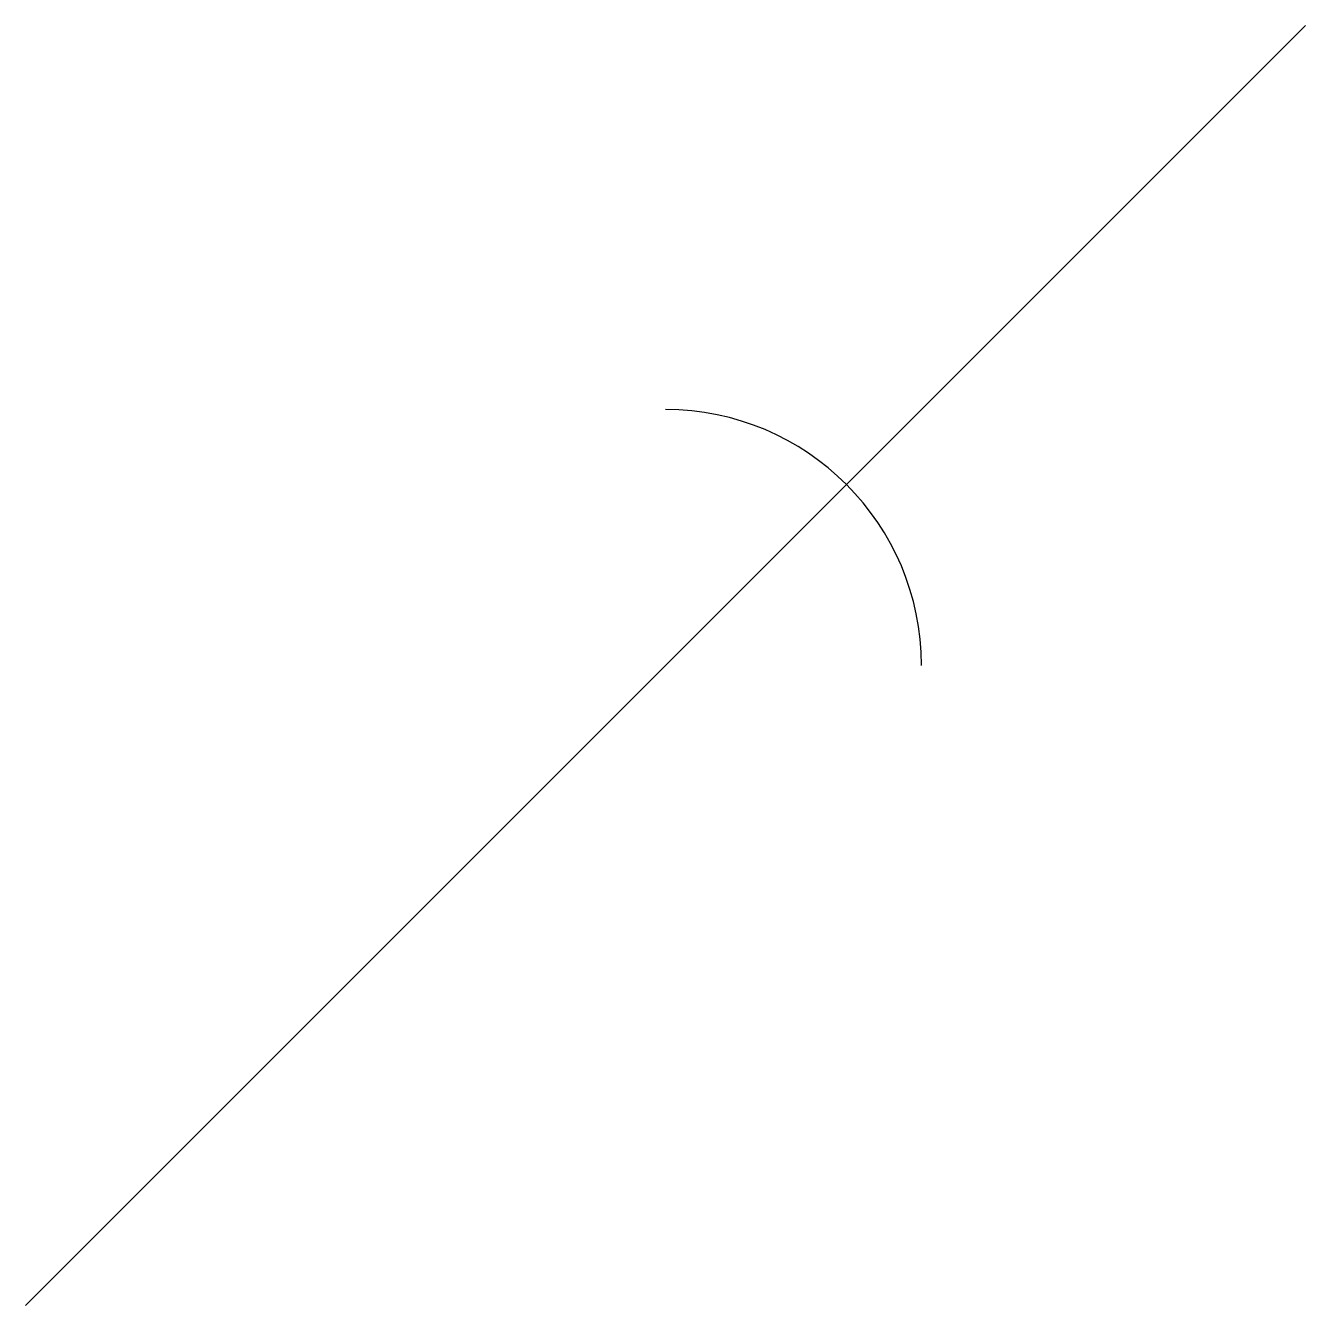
# Model space of a CAD drawing. Header units: millimetres. Extents: x 2300 to 2350, y 1400 to 1450.
import ezdxf

# ---------------------------------------------------------------- set-up
doc = ezdxf.new("R2010")
doc.units = ezdxf.units.MM

msp = doc.modelspace()

# ---------------------------------------------------------------- linework, layer by layer
msp.add_line((2300, 1400), (2350, 1450))
msp.add_arc((2325, 1425), 10, 0, 90)

doc.saveas('drawing.dxf')
